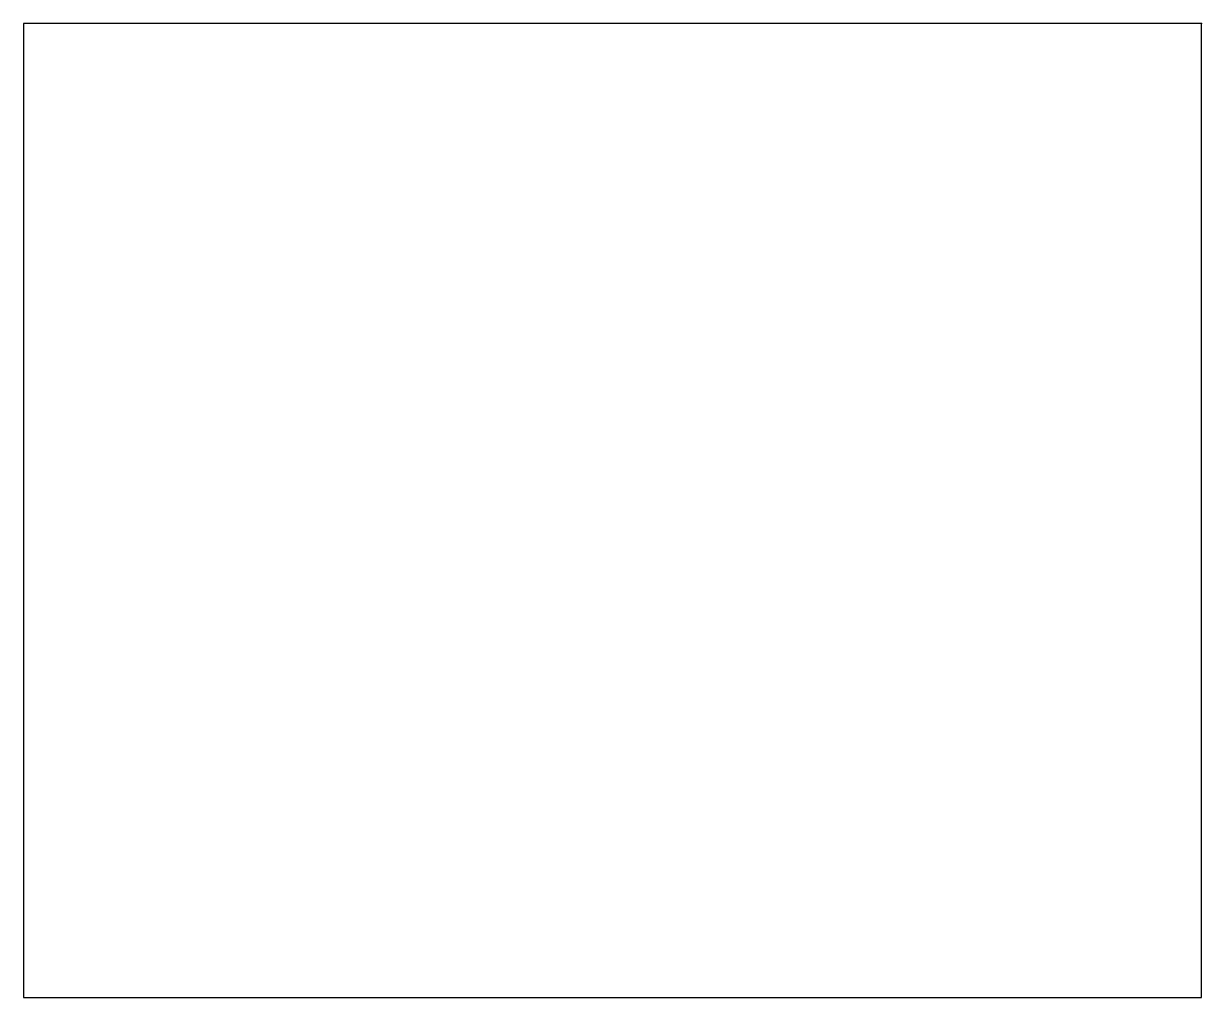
# Model space of a CAD drawing. Header units: millimetres. Extents: x -75 to 0, y -62 to 0.
import ezdxf

# ---------------------------------------------------------------- set-up
doc = ezdxf.new("R2010")
doc.units = ezdxf.units.MM
doc.header["$MEASUREMENT"] = 0
doc.layers.add('Panels v9_Sketch1', color=7, linetype='Continuous')

msp = doc.modelspace()

# ---------------------------------------------------------------- linework, layer by layer
at = {"layer": 'Panels v9_Sketch1'}
for p, q in [((-75, 0), (-75, -62)), ((0, 0), (-75, 0)), ((0, -62), (0, 0)), ((-75, -62), (0, -62))]:
    msp.add_line(p, q, dxfattribs=at)
msp.add_point((0, 0), dxfattribs=at)

doc.saveas('drawing.dxf')
